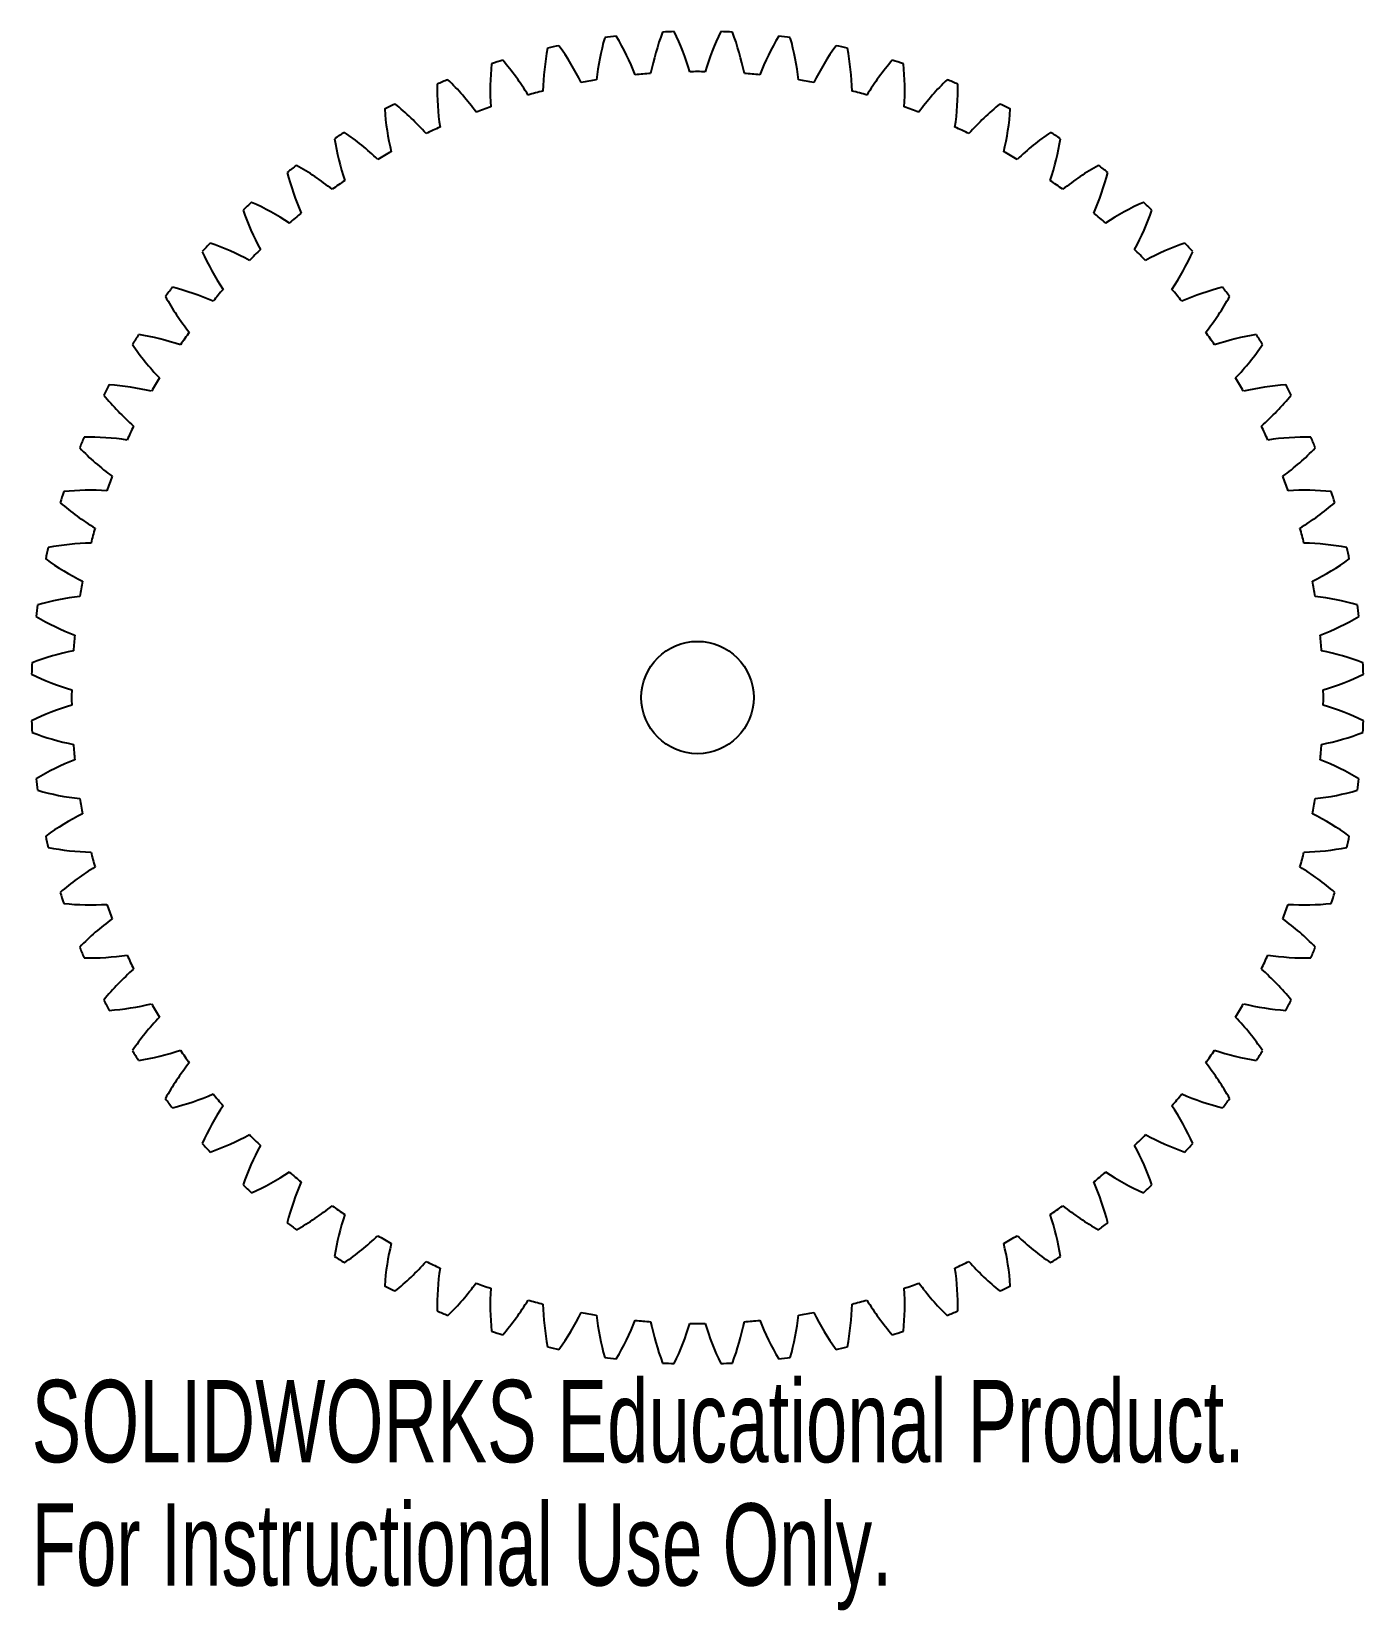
# Model space of a CAD drawing. Extents: x -1.54 to 1.54, y -2.11 to 1.54.
import ezdxf
from ezdxf.enums import TextEntityAlignment as Align

# ---------------------------------------------------------------- set-up
doc = ezdxf.new("R2010")
doc.units = 0
doc.layers.get('0').update_dxf_attribs({"linetype": 'CONTINUOUS'})

msp = doc.modelspace()

# ---------------------------------------------------------------- linework, layer by layer
at = {"color": 7, "linetype": 'CONTINUOUS'}
msp.add_circle((0, 0), 0.13, dxfattribs=at)
for centre, radius, start, end in [((0.4798, 1.3254), 0.6, 159.0864, 168.6034), ((0, 0), 1.5417, 91.9993, 93.0007), ((-0.5935, 1.2785), 0.6, 16.3966, 25.9136), ((0.5935, 1.2785), 0.6, 154.0864, 163.6034), ((0, 0), 1.5417, 86.9993, 88.0007), ((-0.4798, 1.3254), 0.6, 11.3966, 20.9136), ((0.2423, 1.3886), 0.6, 169.0864, 178.6034), ((0, 0), 1.5417, 101.9993, 103.0007), ((-0.8065, 1.156), 0.6, 26.3966, 35.9136), ((0.3624, 1.3621), 0.6, 164.0864, 173.6034), ((0, 0), 1.5417, 96.9993, 98.0007), ((-0.7026, 1.2219), 0.6, 21.3966, 30.9136), ((0.7026, 1.2219), 0.6, 149.0864, 158.6034), ((0, 0), 1.5417, 81.9993, 83.0007), ((-0.3624, 1.3621), 0.6, 6.3966, 15.9136), ((0.8065, 1.156), 0.6, 144.0864, 153.6034), ((0, 0), 1.5417, 76.9993, 78.0007), ((-0.2423, 1.3886), 0.6, 1.3966, 10.9136), ((0.1204, 1.4044), 0.6, 174.0864, 183.6034), ((0, 0), 1.5417, 106.9993, 108.0007), ((-0.9041, 1.0814), 0.6, 31.3966, 40.9136), ((0.9041, 1.0814), 0.6, 139.0864, 148.6034), ((0, 0), 1.5417, 71.9993, 73.0007), ((-0.1204, 1.4044), 0.6, 356.3966, 5.9136), ((0, 0), 1.5417, 111.9993, 113.0007), ((-0.9949, 0.9984), 0.6, 36.3966, 45.9136), ((0, 0), 1.448, 99.2934, 100.7066), ((0, 0), 1.448, 94.2934, 95.7066), ((0, 0), 1.448, 89.2934, 90.7066), ((0, 0), 1.448, 84.2934, 85.7066), ((0, 0), 1.448, 79.2934, 80.7066), ((0.9949, 0.9984), 0.6, 134.0864, 143.6034), ((0, 0), 1.5417, 66.9993, 68.0007), ((-0.0025, 1.4095), 0.6, 179.0864, 188.6034), ((0, 0), 1.448, 104.2934, 105.7066), ((0, 0), 1.448, 74.2934, 75.7066), ((0.0025, 1.4095), 0.6, 351.3966, 0.9136), ((0, 0), 1.5417, 116.9993, 118.0007), ((-0.1253, 1.404), 0.6, 184.0864, 193.6034), ((-1.0782, 0.9079), 0.6, 41.3966, 50.9136), ((0, 0), 1.448, 109.2934, 110.7066), ((0, 0), 1.448, 69.2934, 70.7066), ((1.0782, 0.9079), 0.6, 129.0864, 138.6034), ((0, 0), 1.5417, 61.9993, 63.0007), ((0.1253, 1.404), 0.6, 346.3966, 355.9136), ((0, 0), 1.448, 114.2934, 115.7066), ((0, 0), 1.448, 64.2934, 65.7066), ((0, 0), 1.5417, 121.9993, 123.0007), ((-0.2472, 1.3877), 0.6, 189.0864, 198.6034), ((-1.1532, 0.8105), 0.6, 46.3966, 55.9136), ((1.1532, 0.8105), 0.6, 124.0864, 133.6034), ((0.2472, 1.3877), 0.6, 341.3966, 350.9136), ((0, 0), 1.5417, 56.9993, 58.0007), ((0, 0), 1.448, 119.2934, 120.7066), ((0, 0), 1.448, 59.2934, 60.7066), ((0, 0), 1.5417, 126.9993, 128.0007), ((-0.3672, 1.3609), 0.6, 194.0864, 203.6034), ((-1.2195, 0.7069), 0.6, 51.3966, 60.9136), ((1.2195, 0.7069), 0.6, 119.0864, 128.6034), ((0.3672, 1.3609), 0.6, 336.3966, 345.9136), ((0, 0), 1.5417, 51.9993, 53.0007), ((0, 0), 1.448, 124.2934, 125.7066), ((0, 0), 1.448, 54.2934, 55.7066), ((0, 0), 1.5417, 131.9993, 133.0007), ((-1.2764, 0.5979), 0.6, 56.3966, 65.9136), ((1.2764, 0.5979), 0.6, 114.0864, 123.6034), ((0, 0), 1.5417, 46.9993, 48.0007), ((-0.4844, 1.3237), 0.6, 199.0864, 208.6034), ((0, 0), 1.448, 129.2934, 130.7066), ((0, 0), 1.448, 49.2934, 50.7066), ((0.4844, 1.3237), 0.6, 331.3966, 340.9136), ((0, 0), 1.5417, 136.9993, 138.0007), ((-0.5979, 1.2764), 0.6, 204.0864, 213.6034), ((-1.3237, 0.4844), 0.6, 61.3966, 70.9136), ((0, 0), 1.448, 134.2934, 135.7066), ((0, 0), 1.448, 44.2934, 45.7066), ((1.3237, 0.4844), 0.6, 109.0864, 118.6034), ((0.5979, 1.2764), 0.6, 326.3966, 335.9136), ((0, 0), 1.5417, 41.9993, 43.0007), ((0, 0), 1.5417, 141.9993, 143.0007), ((-0.7069, 1.2195), 0.6, 209.0864, 218.6034), ((-1.3609, 0.3672), 0.6, 66.3966, 75.9136), ((0, 0), 1.448, 139.2934, 140.7066), ((0, 0), 1.448, 39.2934, 40.7066), ((1.3609, 0.3672), 0.6, 104.0864, 113.6034), ((0.7069, 1.2195), 0.6, 321.3966, 330.9136), ((0, 0), 1.5417, 36.9993, 38.0007), ((0, 0), 1.448, 144.2934, 145.7066), ((0, 0), 1.448, 34.2934, 35.7066), ((0, 0), 1.5417, 146.9993, 148.0007), ((-0.8105, 1.1532), 0.6, 214.0864, 223.6034), ((-1.3877, 0.2472), 0.6, 71.3966, 80.9136), ((1.3877, 0.2472), 0.6, 99.0864, 108.6034), ((0.8105, 1.1532), 0.6, 316.3966, 325.9136), ((0, 0), 1.5417, 31.9993, 33.0007), ((0, 0), 1.448, 149.2934, 150.7066), ((0, 0), 1.448, 29.2934, 30.7066), ((0, 0), 1.5417, 151.9993, 153.0007), ((-0.9079, 1.0782), 0.6, 219.0864, 228.6034), ((-1.404, 0.1253), 0.6, 76.3966, 85.9136), ((1.404, 0.1253), 0.6, 94.0864, 103.6034), ((0.9079, 1.0782), 0.6, 311.3966, 320.9136), ((0, 0), 1.5417, 26.9993, 28.0007), ((0, 0), 1.448, 154.2934, 155.7066), ((0, 0), 1.448, 24.2934, 25.7066), ((0, 0), 1.5417, 156.9993, 158.0007), ((-1.4095, 0.0025), 0.6, 81.3966, 90.9136), ((1.4095, 0.0025), 0.6, 89.0864, 98.6034), ((0, 0), 1.5417, 21.9993, 23.0007), ((-0.9984, 0.9949), 0.6, 224.0864, 233.6034), ((0.9984, 0.9949), 0.6, 306.3966, 315.9136), ((0, 0), 1.448, 159.2934, 160.7066), ((0, 0), 1.448, 19.2934, 20.7066), ((0, 0), 1.5417, 161.9993, 163.0007), ((-1.4044, -0.1204), 0.6, 86.3966, 95.9136), ((1.4044, -0.1204), 0.6, 84.0864, 93.6034), ((0, 0), 1.5417, 16.9993, 18.0007), ((-1.0814, 0.9041), 0.6, 229.0864, 238.6034), ((1.0814, 0.9041), 0.6, 301.3966, 310.9136), ((0, 0), 1.448, 164.2934, 165.7066), ((0, 0), 1.448, 14.2934, 15.7066), ((0, 0), 1.5417, 166.9993, 168.0007), ((-1.3886, -0.2423), 0.6, 91.3966, 100.9136), ((1.3886, -0.2423), 0.6, 79.0864, 88.6034), ((0, 0), 1.5417, 11.9993, 13.0007), ((-1.156, 0.8065), 0.6, 234.0864, 243.6034), ((1.156, 0.8065), 0.6, 296.3966, 305.9136), ((0, 0), 1.448, 169.2934, 170.7066), ((0, 0), 1.448, 9.2934, 10.7066), ((-1.3621, -0.3624), 0.6, 96.3966, 105.9136), ((1.3621, -0.3624), 0.6, 74.0864, 83.6034), ((0, 0), 1.5417, 171.9993, 173.0007), ((-1.2219, 0.7026), 0.6, 239.0864, 248.6034), ((1.2219, 0.7026), 0.6, 291.3966, 300.9136), ((0, 0), 1.5417, 6.9993, 8.0007), ((0, 0), 1.448, 174.2934, 175.7066), ((0, 0), 1.448, 4.2934, 5.7066), ((0, 0), 1.5417, 176.9993, 178.0007), ((-1.3254, -0.4798), 0.6, 101.3966, 110.9136), ((1.3254, -0.4798), 0.6, 69.0864, 78.6034), ((0, 0), 1.5417, 1.9993, 3.0007), ((-1.2785, 0.5935), 0.6, 244.0864, 253.6034), ((1.2785, 0.5935), 0.6, 286.3966, 295.9136), ((0, 0), 1.448, 179.2934, 180.7066), ((0, 0), 1.448, 359.2934, 0.7066), ((-1.2785, -0.5935), 0.6, 106.3966, 115.9136), ((1.2785, -0.5935), 0.6, 64.0864, 73.6034), ((0, 0), 1.5417, 181.9993, 183.0007), ((0, 0), 1.5417, 356.9993, 358.0007), ((-1.3254, 0.4798), 0.6, 249.0864, 258.6034), ((0, 0), 1.448, 184.2934, 185.7066), ((0, 0), 1.448, 354.2934, 355.7066), ((1.3254, 0.4798), 0.6, 281.3966, 290.9136), ((-1.2219, -0.7026), 0.6, 111.3966, 120.9136), ((1.2219, -0.7026), 0.6, 59.0864, 68.6034), ((0, 0), 1.5417, 186.9993, 188.0007), ((-1.3621, 0.3624), 0.6, 254.0864, 263.6034), ((1.3621, 0.3624), 0.6, 276.3966, 285.9136), ((0, 0), 1.5417, 351.9993, 353.0007), ((0, 0), 1.448, 189.2934, 190.7066), ((0, 0), 1.448, 349.2934, 350.7066), ((-1.156, -0.8065), 0.6, 116.3966, 125.9136), ((1.156, -0.8065), 0.6, 54.0864, 63.6034), ((0, 0), 1.5417, 191.9993, 193.0007), ((0, 0), 1.5417, 346.9993, 348.0007), ((-1.3886, 0.2423), 0.6, 259.0864, 268.6034), ((0, 0), 1.448, 194.2934, 195.7066), ((0, 0), 1.448, 344.2934, 345.7066), ((1.3886, 0.2423), 0.6, 271.3966, 280.9136), ((-1.0814, -0.9041), 0.6, 121.3966, 130.9136), ((1.0814, -0.9041), 0.6, 49.0864, 58.6034), ((0, 0), 1.5417, 196.9993, 198.0007), ((0, 0), 1.5417, 341.9993, 343.0007), ((-1.4044, 0.1204), 0.6, 264.0864, 273.6034), ((0, 0), 1.448, 199.2934, 200.7066), ((0, 0), 1.448, 339.2934, 340.7066), ((1.4044, 0.1204), 0.6, 266.3966, 275.9136), ((-0.9984, -0.9949), 0.6, 126.3966, 135.9136), ((0.9984, -0.9949), 0.6, 44.0864, 53.6034), ((0, 0), 1.5417, 201.9993, 203.0007), ((0, 0), 1.5417, 336.9993, 338.0007), ((-1.4095, -0.0025), 0.6, 269.0864, 278.6034), ((0, 0), 1.448, 204.2934, 205.7066), ((0, 0), 1.448, 334.2934, 335.7066), ((1.4095, -0.0025), 0.6, 261.3966, 270.9136), ((-0.9079, -1.0782), 0.6, 131.3966, 140.9136), ((0.9079, -1.0782), 0.6, 39.0864, 48.6034), ((0, 0), 1.5417, 206.9993, 208.0007), ((-1.404, -0.1253), 0.6, 274.0864, 283.6034), ((0, 0), 1.448, 209.2934, 210.7066), ((0, 0), 1.448, 329.2934, 330.7066), ((1.404, -0.1253), 0.6, 256.3966, 265.9136), ((0, 0), 1.5417, 331.9993, 333.0007), ((-0.8105, -1.1532), 0.6, 136.3966, 145.9136), ((0.8105, -1.1532), 0.6, 34.0864, 43.6034), ((0, 0), 1.5417, 211.9993, 213.0007), ((-1.3877, -0.2472), 0.6, 279.0864, 288.6034), ((0, 0), 1.448, 214.2934, 215.7066), ((0, 0), 1.448, 324.2934, 325.7066), ((1.3877, -0.2472), 0.6, 251.3966, 260.9136), ((0, 0), 1.5417, 326.9993, 328.0007), ((-0.7069, -1.2195), 0.6, 141.3966, 150.9136), ((0.7069, -1.2195), 0.6, 29.0864, 38.6034), ((0, 0), 1.5417, 216.9993, 218.0007), ((-1.3609, -0.3672), 0.6, 284.0864, 293.6034), ((-0.5979, -1.2764), 0.6, 146.3966, 155.9136), ((0, 0), 1.448, 219.2934, 220.7066), ((0, 0), 1.448, 319.2934, 320.7066), ((0.5979, -1.2764), 0.6, 24.0864, 33.6034), ((1.3609, -0.3672), 0.6, 246.3966, 255.9136), ((0, 0), 1.5417, 321.9993, 323.0007), ((-1.3237, -0.4844), 0.6, 289.0864, 298.6034), ((0, 0), 1.448, 224.2934, 225.7066), ((0, 0), 1.448, 314.2934, 315.7066), ((1.3237, -0.4844), 0.6, 241.3966, 250.9136), ((0, 0), 1.5417, 221.9993, 223.0007), ((-0.4844, -1.3237), 0.6, 151.3966, 160.9136), ((0.4844, -1.3237), 0.6, 19.0864, 28.6034), ((0, 0), 1.5417, 316.9993, 318.0007), ((0, 0), 1.5417, 226.9993, 228.0007), ((-1.2764, -0.5979), 0.6, 294.0864, 303.6034), ((-0.3672, -1.3609), 0.6, 156.3966, 165.9136), ((0, 0), 1.448, 229.2934, 230.7066), ((0, 0), 1.448, 309.2934, 310.7066), ((0.3672, -1.3609), 0.6, 14.0864, 23.6034), ((1.2764, -0.5979), 0.6, 236.3966, 245.9136), ((0, 0), 1.5417, 311.9993, 313.0007), ((-1.2195, -0.7069), 0.6, 299.0864, 308.6034), ((0, 0), 1.448, 234.2934, 235.7066), ((-0.2472, -1.3877), 0.6, 161.3966, 170.9136), ((0, 0), 1.448, 304.2934, 305.7066), ((0.2472, -1.3877), 0.6, 9.0864, 18.6034), ((1.2195, -0.7069), 0.6, 231.3966, 240.9136), ((0, 0), 1.5417, 231.9993, 233.0007), ((0, 0), 1.5417, 306.9993, 308.0007), ((-1.1532, -0.8105), 0.6, 304.0864, 313.6034), ((0, 0), 1.448, 239.2934, 240.7066), ((-0.1253, -1.404), 0.6, 166.3966, 175.9136), ((0, 0), 1.448, 299.2934, 300.7066), ((0.1253, -1.404), 0.6, 4.0864, 13.6034), ((1.1532, -0.8105), 0.6, 226.3966, 235.9136), ((0, 0), 1.5417, 236.9993, 238.0007), ((-1.0782, -0.9079), 0.6, 309.0864, 318.6034), ((0, 0), 1.448, 244.2934, 245.7066), ((0, 0), 1.448, 294.2934, 295.7066), ((1.0782, -0.9079), 0.6, 221.3966, 230.9136), ((0, 0), 1.5417, 301.9993, 303.0007), ((-0.0025, -1.4095), 0.6, 171.3966, 180.9136), ((0.0025, -1.4095), 0.6, 359.0864, 8.6034), ((0, 0), 1.5417, 241.9993, 243.0007), ((-0.9949, -0.9984), 0.6, 314.0864, 323.6034), ((0, 0), 1.448, 249.2934, 250.7066), ((0.1204, -1.4044), 0.6, 176.3966, 185.9136), ((-0.1204, -1.4044), 0.6, 354.0864, 3.6034), ((0, 0), 1.448, 289.2934, 290.7066), ((0.9949, -0.9984), 0.6, 216.3966, 225.9136), ((0, 0), 1.5417, 296.9993, 298.0007), ((0, 0), 1.5417, 246.9993, 248.0007), ((-0.9041, -1.0814), 0.6, 319.0864, 328.6034), ((0, 0), 1.448, 254.2934, 255.7066), ((0.2423, -1.3886), 0.6, 181.3966, 190.9136), ((-0.8065, -1.156), 0.6, 324.0864, 333.6034), ((0, 0), 1.448, 259.2934, 260.7066), ((0, 0), 1.448, 279.2934, 280.7066), ((0.8065, -1.156), 0.6, 206.3966, 215.9136), ((-0.2423, -1.3886), 0.6, 349.0864, 358.6034), ((0, 0), 1.448, 284.2934, 285.7066), ((0.9041, -1.0814), 0.6, 211.3966, 220.9136), ((0, 0), 1.5417, 291.9993, 293.0007), ((0.3624, -1.3621), 0.6, 186.3966, 195.9136), ((-0.7026, -1.2219), 0.6, 329.0864, 338.6034), ((0, 0), 1.448, 264.2934, 265.7066), ((0.4798, -1.3254), 0.6, 191.3966, 200.9136), ((-0.5935, -1.2785), 0.6, 334.0864, 343.6034), ((0, 0), 1.448, 269.2934, 270.7066), ((0.5935, -1.2785), 0.6, 196.3966, 205.9136), ((-0.4798, -1.3254), 0.6, 339.0864, 348.6034), ((0, 0), 1.448, 274.2934, 275.7066), ((0.7026, -1.2219), 0.6, 201.3966, 210.9136), ((-0.3624, -1.3621), 0.6, 344.0864, 353.6034), ((0, 0), 1.5417, 251.9993, 253.0007), ((0, 0), 1.5417, 286.9993, 288.0007), ((0, 0), 1.5417, 256.9993, 258.0007), ((0, 0), 1.5417, 261.9993, 263.0007), ((0, 0), 1.5417, 276.9993, 278.0007), ((0, 0), 1.5417, 281.9993, 283.0007), ((0, 0), 1.5417, 266.9993, 268.0007), ((0, 0), 1.5417, 271.9993, 273.0007)]:
    msp.add_arc(centre, radius, start, end, dxfattribs=at)

# ---------------------------------------------------------------- texts
for s, width, p in [('SOLIDWORKS Educational Product.', 0.677419, (-1.5407, -1.8262)), ('For Instructional Use Only.', 0.661111, (-1.5407, -2.1116))]:
    msp.add_text(s, height=0.1903, dxfattribs=dict(at, width=width)).set_placement(p, align=Align.BOTTOM_LEFT)

doc.saveas('drawing.dxf')
